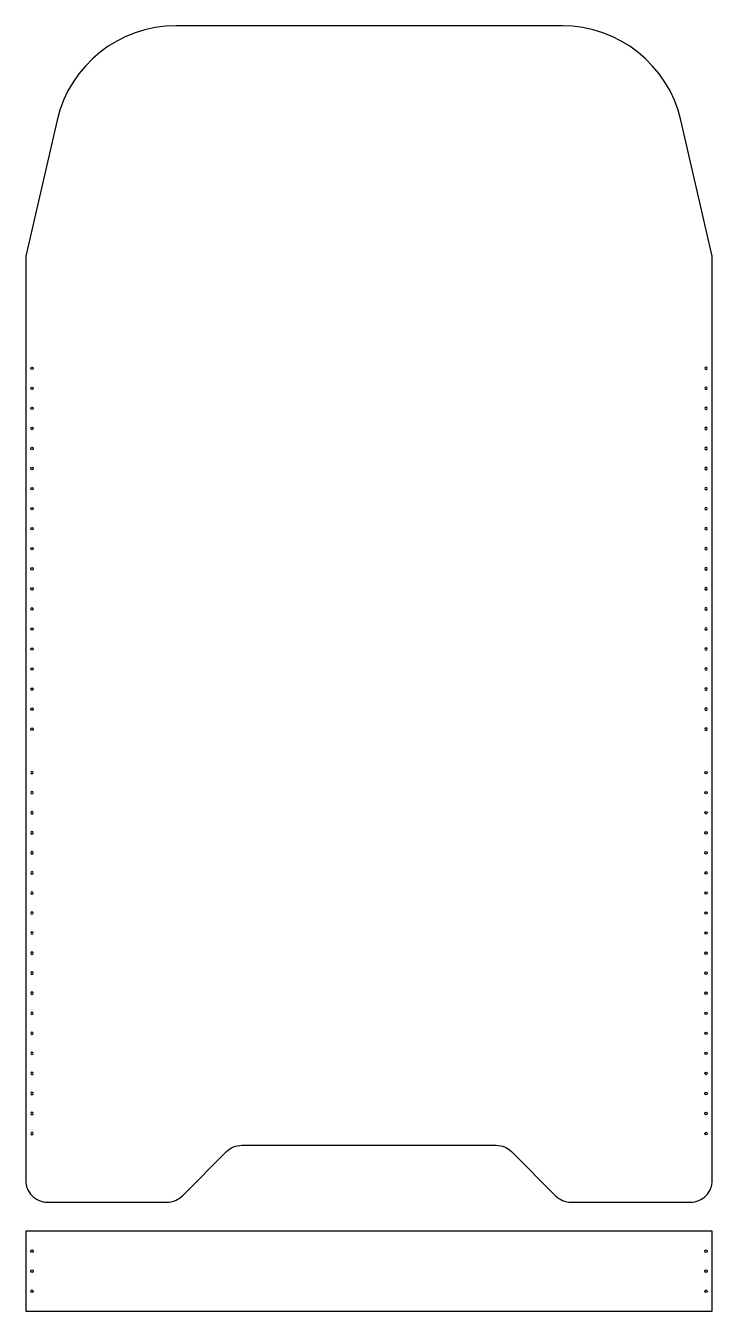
# Model space of a CAD drawing. Extents: x 3491 to 3902, y 829 to 1598.
import ezdxf

# ---------------------------------------------------------------- set-up
doc = ezdxf.new("R2010")
doc.units = 0
doc.header["$MEASUREMENT"] = 0
doc.layers.get('0').update_dxf_attribs({"linetype": 'CONTINUOUS'})

# ---------------------------------------------------------------- blocks, each defined once
blk = doc.blocks.new('*U104')
blk.add_circle((0, 0), 0.75)
blk = doc.blocks.new('*U105')
at = {"color": 0, "linetype": 'ByBlock', "lineweight": -2, "transparency": 16777216, "rotation": 270}
for p in [(3494.42, 1393.05), (3494.42, 1381.05), (3494.42, 1369.05), (3494.42, 1357.05), (3494.42, 1345.05), (3494.42, 1333.05), (3494.42, 1321.05), (3494.42, 1309.05), (3494.42, 1297.05), (3494.42, 1285.05), (3494.42, 1273.05), (3494.42, 1261.05), (3494.42, 1249.05), (3494.42, 1237.05), (3494.42, 1225.05), (3494.42, 1213.05), (3494.42, 1201.05), (3494.42, 1189.05), (3494.42, 1177.05)]:
    blk.add_blockref('*U104', p, dxfattribs=at)
blk = doc.blocks.new('*U108')
blk.add_circle((0, 0), 0.75)
blk = doc.blocks.new('*U109')
at = {"color": 0, "linetype": 'ByBlock', "lineweight": -2, "transparency": 16777216, "rotation": 270}
for p in [(3494.42, 1393.05), (3494.42, 1381.05), (3494.42, 1369.05), (3494.42, 1357.05), (3494.42, 1345.05), (3494.42, 1333.05), (3494.42, 1321.05), (3494.42, 1309.05), (3494.42, 1297.05), (3494.42, 1285.05), (3494.42, 1273.05), (3494.42, 1261.05), (3494.42, 1249.05), (3494.42, 1237.05), (3494.42, 1225.05), (3494.42, 1213.05), (3494.42, 1201.05), (3494.42, 1189.05), (3494.42, 1177.05)]:
    blk.add_blockref('*U108', p, dxfattribs=at)
blk = doc.blocks.new('*U122')
blk.add_circle((0, 0), 0.75)
blk = doc.blocks.new('*U123')
at = {"color": 0, "linetype": 'ByBlock', "lineweight": -2, "transparency": 16777216, "rotation": 270}
for p in [(3494.42, 1393.05), (3494.42, 1381.05), (3494.42, 1369.05), (3494.42, 1357.05), (3494.42, 1345.05), (3494.42, 1333.05), (3494.42, 1321.05), (3494.42, 1309.05), (3494.42, 1297.05), (3494.42, 1285.05), (3494.42, 1273.05), (3494.42, 1261.05), (3494.42, 1249.05), (3494.42, 1237.05), (3494.42, 1225.05), (3494.42, 1213.05), (3494.42, 1201.05), (3494.42, 1189.05), (3494.42, 1177.05)]:
    blk.add_blockref('*U122', p, dxfattribs=at)
blk = doc.blocks.new('*U124')
blk.add_circle((0, 0), 0.75)
blk = doc.blocks.new('*U125')
at = {"color": 0, "linetype": 'ByBlock', "lineweight": -2, "transparency": 16777216, "rotation": 270}
for p in [(3494.42, 1393.05), (3494.42, 1381.05), (3494.42, 1369.05), (3494.42, 1357.05), (3494.42, 1345.05), (3494.42, 1333.05), (3494.42, 1321.05), (3494.42, 1309.05), (3494.42, 1297.05), (3494.42, 1285.05), (3494.42, 1273.05), (3494.42, 1261.05), (3494.42, 1249.05), (3494.42, 1237.05), (3494.42, 1225.05), (3494.42, 1213.05), (3494.42, 1201.05), (3494.42, 1189.05), (3494.42, 1177.05)]:
    blk.add_blockref('*U124', p, dxfattribs=at)

msp = doc.modelspace()

# ---------------------------------------------------------------- linework, layer by layer
msp.add_lwpolyline([(3811.74, 1598.05), (3580.59, 1598.05, 0.349216), (3509.46, 1541.47), (3490.67, 1460.05), (3490.67, 907.05, 0.414214), (3503.67, 894.05), (3575.28, 894.05, 0.198912), (3584.47, 897.86), (3610.86, 924.25, -0.198912), (3620.05, 928.05), (3772.28, 928.05, -0.198912), (3781.47, 924.25), (3807.86, 897.86, 0.198912), (3817.05, 894.05), (3888.67, 894.05, 0.414214), (3901.67, 907.05), (3901.67, 1460.05), (3882.87, 1541.47, 0.349216), (3811.74, 1598.05)], format="xyb")
msp.add_lwpolyline([(3901.67, 876.71), (3490.67, 876.71), (3490.67, 828.71), (3901.67, 828.71), (3901.67, 876.71)])
for centre in [(3494.42, 864.71), (3897.92, 864.71), (3494.42, 852.71), (3897.92, 852.71), (3494.42, 840.71), (3897.92, 840.71)]:
    msp.add_circle(centre, 0.75)

# ---------------------------------------------------------------- block references
msp.add_blockref('*U105', (0, 0))
at = {"xscale": -1}
msp.add_blockref('*U123', (7392.33, 0), dxfattribs=at)
at = {"xscale": -1, "rotation": 180}
msp.add_blockref('*U109', (0, 2328.11), dxfattribs=at)
at = {"rotation": 180}
msp.add_blockref('*U125', (7392.33, 2328.11), dxfattribs=at)

doc.saveas('drawing.dxf')
